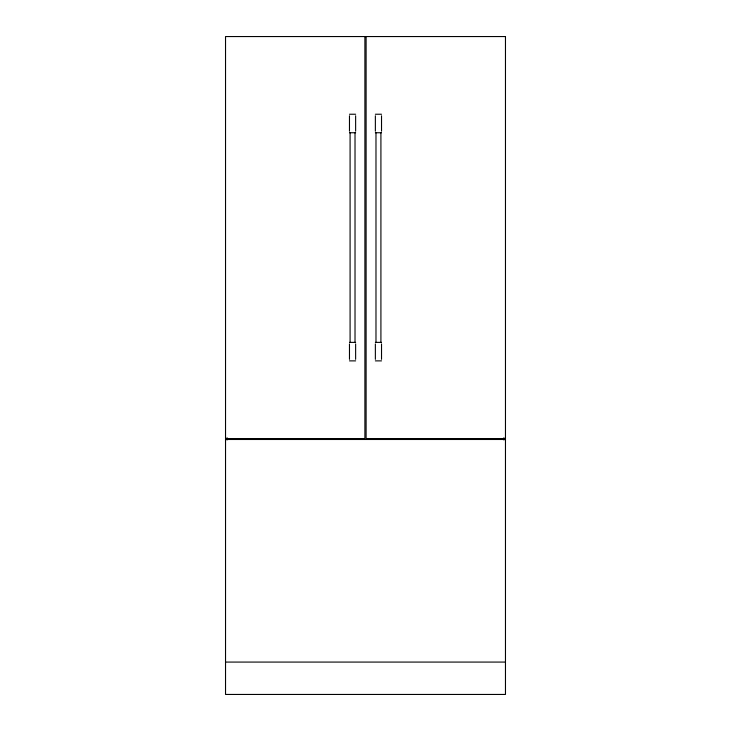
<?xml version="1.0" encoding="UTF-8"?>
<svg xmlns="http://www.w3.org/2000/svg" width="731" height="731" viewBox="0 0 731 731"><rect width="100%" height="100%" fill="white"/><g stroke="black" fill="none" stroke-linecap="round" stroke-linejoin="round"><path stroke-width="1.1" d="M349.473 114.237L355.631 114.237M375.368 114.237L381.527 114.237M349.473 132.74L355.631 132.74M375.368 132.74L381.527 132.74M349.473 342.382L355.631 342.382M375.368 342.382L381.527 342.382M349.473 360.876L355.631 360.876M375.368 360.876L381.527 360.876M225.532 438.563L364.888 438.563L364.888 36.55M505.468 438.563L366.112 438.563L366.112 36.55M225.532 439.486L505.468 439.486M225.532 662.076L505.468 662.076M503.924 437.705L503.924 439.989M381.527 115.781L381.527 131.196M381.527 343.917L381.527 359.332M380.915 132.74L380.915 342.382M375.981 132.74L375.981 342.382M375.368 115.781L375.368 131.196M375.368 343.917L375.368 359.332M355.631 115.781L355.631 131.196M355.631 343.917L355.631 359.332M355.019 132.74L355.019 342.382M350.085 132.74L350.085 342.382M349.473 115.781L349.473 131.196M349.473 343.917L349.473 359.332M227.076 437.705L227.076 439.989M505.468 36.55L225.532 36.55L225.532 694.45L505.468 694.45L505.468 36.55"/></g></svg>
